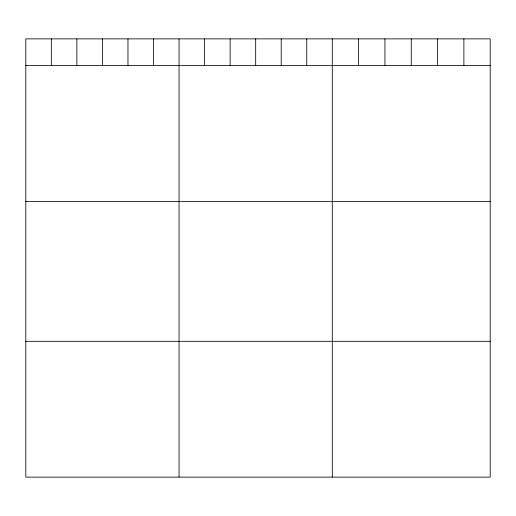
<?xml version="1.0" encoding="UTF-8"?>
<svg xmlns="http://www.w3.org/2000/svg" width="516" height="516" viewBox="0 0 516 516"><rect width="100%" height="100%" fill="white"/><g stroke="black" fill="none" stroke-linecap="round" stroke-linejoin="round"><path stroke-width="0.77" d="M490.2 65.577L490.2 477.126L25.8 477.126L25.8 38.874L490.2 38.874L490.2 65.577L25.8 65.577M25.8 201.388L490.2 201.388M25.8 341.315L490.2 341.315M463.884 38.874L463.884 65.577M437.568 38.874L437.568 65.577M411.252 38.874L411.252 65.577M384.936 38.874L384.936 65.577M358.62 38.874L358.62 65.577M332.304 38.874L332.304 477.126M306.762 38.874L306.762 65.577M281.22 38.874L281.22 65.577M255.678 38.874L255.678 65.577M230.136 38.874L230.136 65.577M204.594 38.874L204.594 65.577M179.052 38.874L179.052 477.126M153.51 38.874L153.51 65.577M127.968 38.874L127.968 65.577M102.426 38.874L102.426 65.577M76.884 38.874L76.884 65.577M51.342 38.874L51.342 65.577"/></g></svg>
